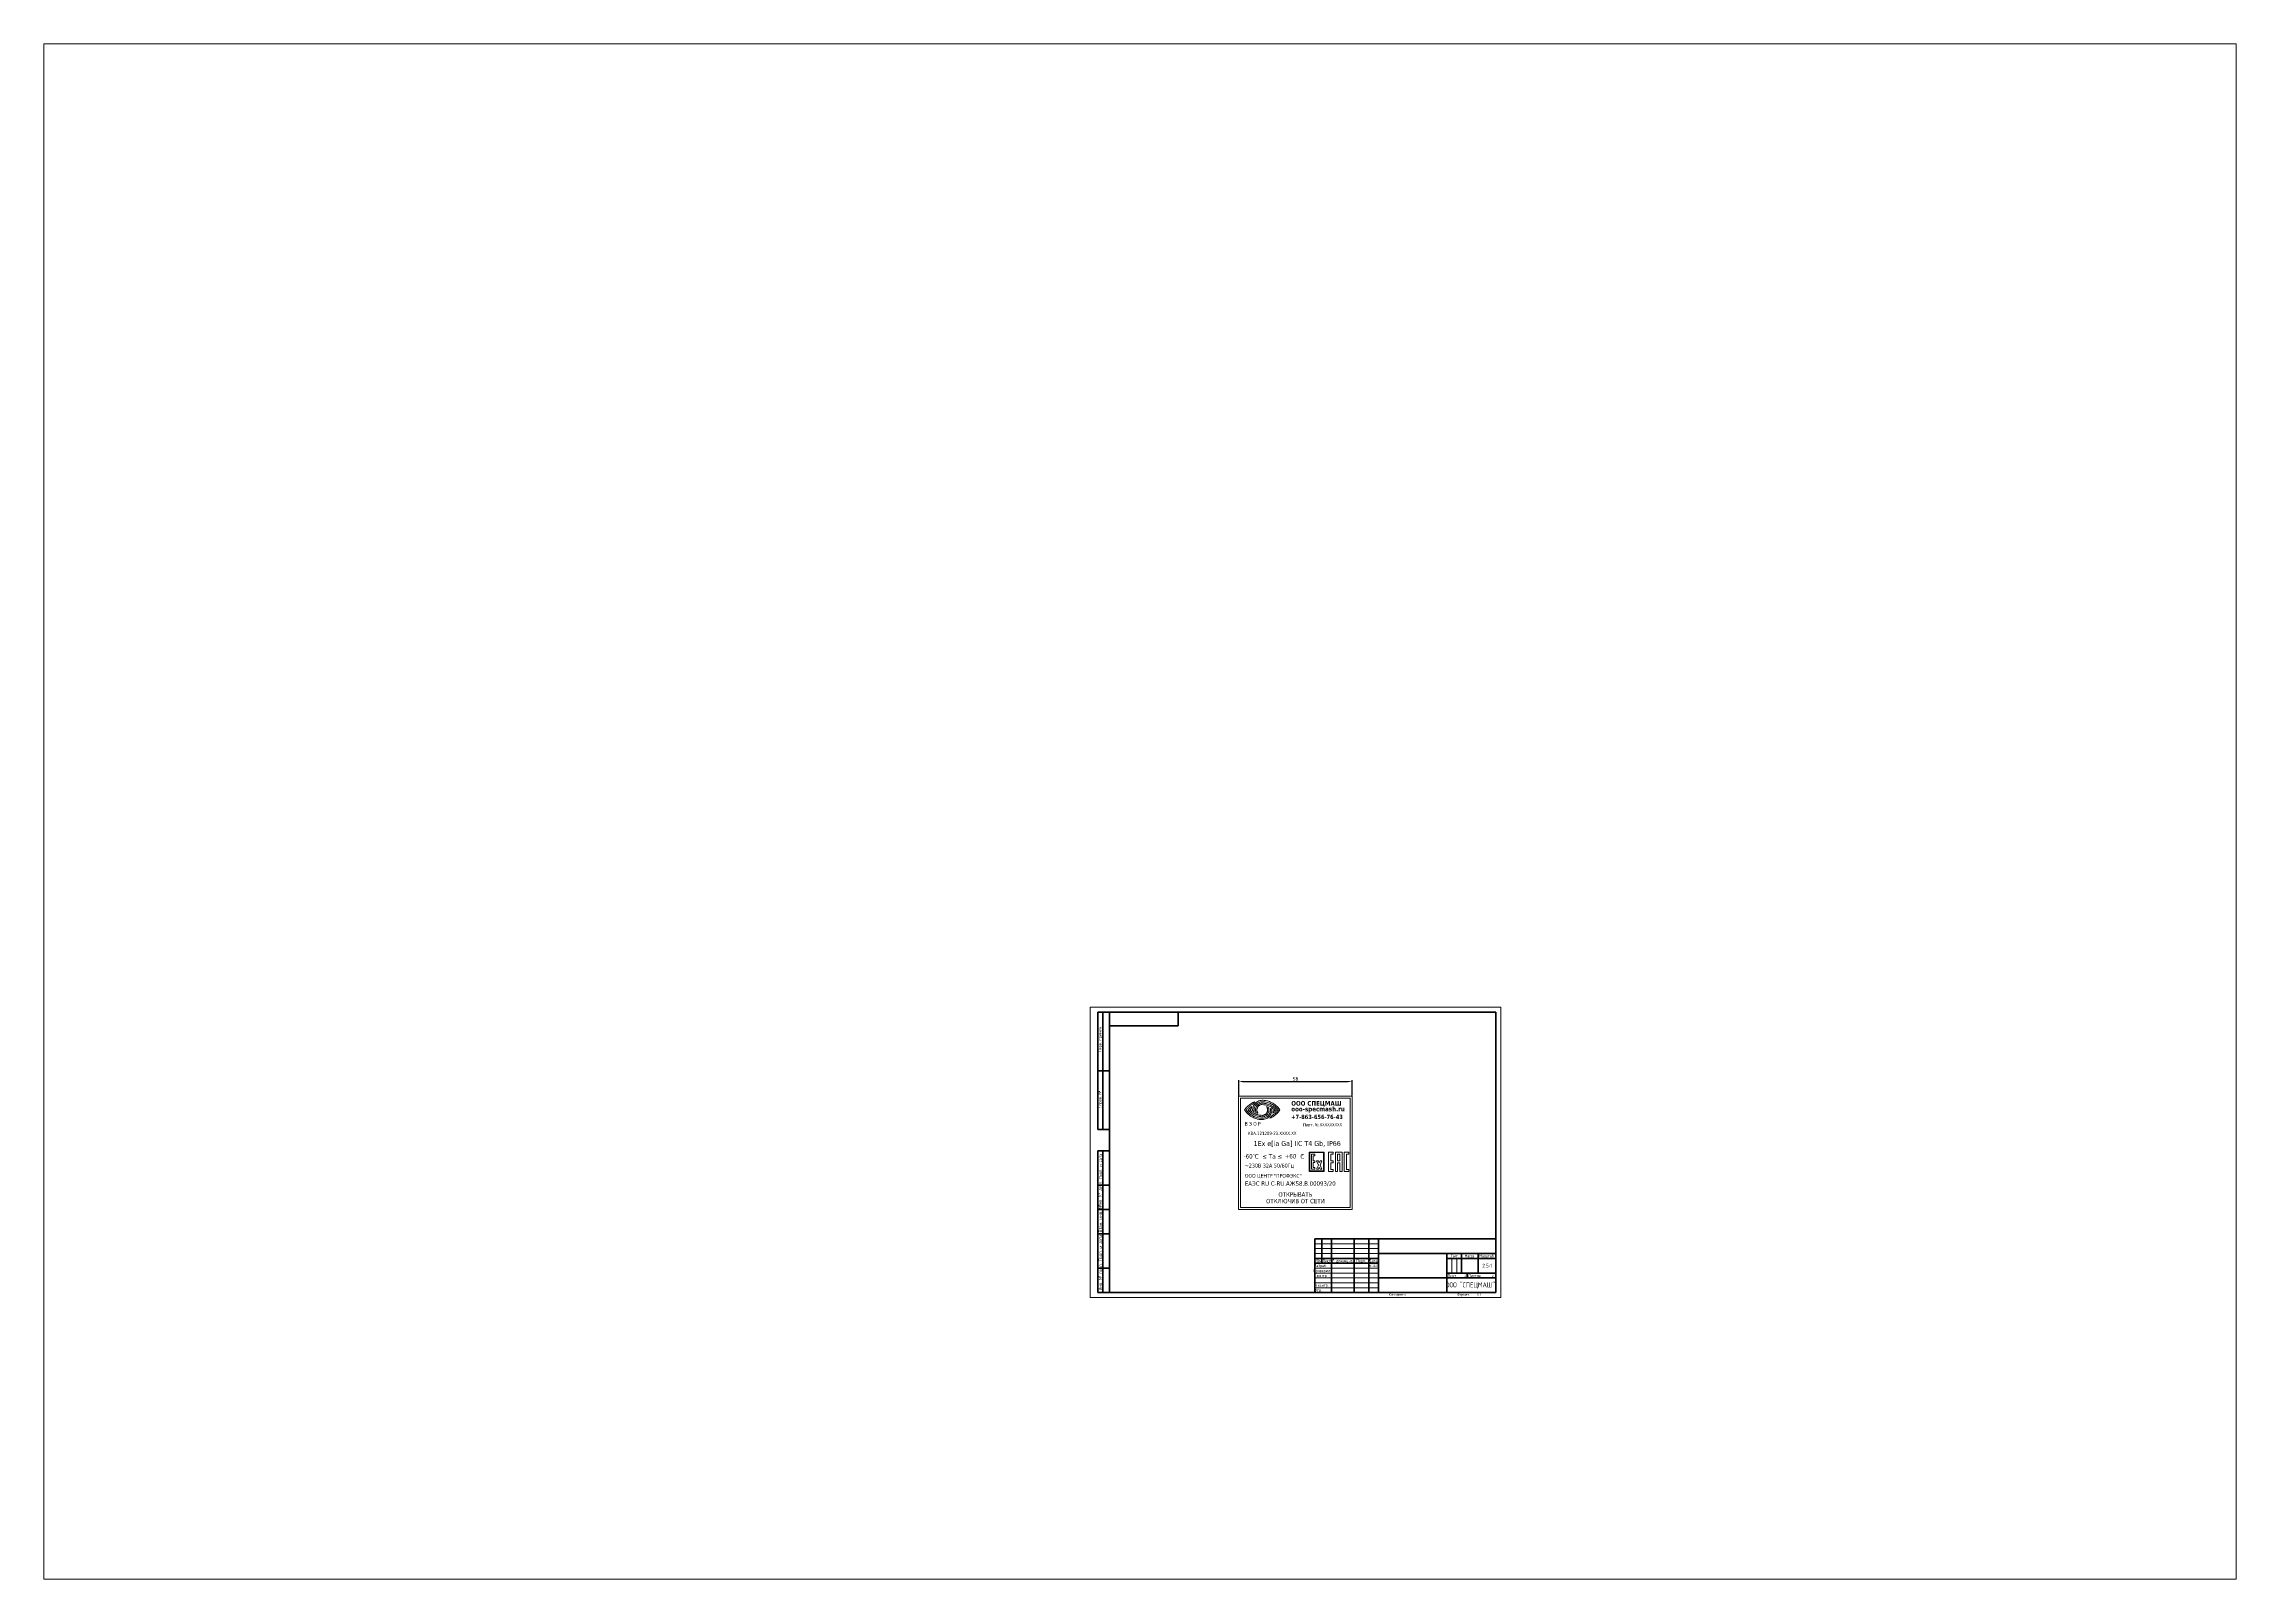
# Paper-space layout 'Лист1' of a CAD drawing. Header units: millimetres. Extents: x 29 to 262, y 20 to 183.
# The model-space entities are those that its viewports show. They can reach past a viewport. Long polylines and large blocks are cut down to what shows.
import ezdxf
from ezdxf.enums import TextEntityAlignment as Align

# ---------------------------------------------------------------- set-up
doc = ezdxf.new("R2010")
doc.units = ezdxf.units.MM
doc.linetypes.add('K5LT_BASIC', pattern=[0])
doc.linetypes.add('K5LT_THIN', pattern=[0])
for name, color, linetype in [('BORDER_TEXT', 7, 'Continuous'), ('TEXT', 4, 'Continuous'), ('TEXT_TRANSLATION_EN', 51, 'Continuous'), ('TITLE_TEXT', 7, 'Continuous')]:
    doc.layers.add(name, color=color, linetype=linetype)
doc.layers.add('Системный слой (1)', color=252, linetype='Continuous', true_color=0x909090)
doc.styles.get("Standard").update_dxf_attribs({"font": 'GOST_A.TTF'})
doc.styles.add('Tahoma', font='tahomabd.ttf', dxfattribs={"height": 3})
doc.dimstyles.get("Standard").update_dxf_attribs({"dimtxt": 4, "dimasz": 4, "dimexe": 1.25, "dimexo": 0.625, "dimtad": 1, "dimtxsty": 'Standard', "dimcen": 2.5, "dimazin": 3, "dimtfac": 1, "dimtmove": 0, "dimatfit": 3})

# ---------------------------------------------------------------- blocks, each defined once
blk = doc.blocks.new('Border_A3')
at = {"color": 7, "linetype": 'K5LT_THIN', "lineweight": 18}
for p, q in [((-20, -5), (-20, 292)), ((-20, 292), (400, 292)), ((400, 292), (400, -5)), ((210, 50), (275, 50)), ((210, 45), (275, 45)), ((210, 40), (275, 40)), ((210, 25), (275, 25)), ((350, 20), (350, 35)), ((355, 20), (355, 35)), ((210, 20), (275, 20)), ((210, 15), (275, 15)), ((210, 10), (275, 10)), ((210, 5), (275, 5)), ((400, -5), (-20, -5))]:
    blk.add_line(p, q, dxfattribs=at)
at = {"color": 7, "linetype": 'K5LT_BASIC', "lineweight": 60}
for p, q in [((-12, 167), (-12, 287)), ((0, 287), (-12, 287)), ((-7, 167), (-7, 287)), ((0, 0), (0, 287)), ((0, 287), (395, 287)), ((70, 273), (0, 273)), ((70, 287), (70, 273)), ((395, 287), (395, 0)), ((0, 227), (-12, 227)), ((0, 167), (-12, 167)), ((-12, 0), (-12, 145)), ((0, 145), (-12, 145)), ((-7, 0), (-7, 145)), ((0, 110), (-12, 110)), ((0, 85), (-12, 85)), ((0, 60), (-12, 60)), ((210, 55), (395, 55)), ((210, 0), (210, 55)), ((217, 30), (217, 55)), ((227, 0), (227, 55)), ((250, 0), (250, 55)), ((265, 0), (265, 55)), ((275, 0), (275, 55)), ((0, 25), (-12, 25)), ((210, 35), (275, 35)), ((210, 30), (275, 30)), ((275, 40), (395, 40)), ((345, 0), (345, 40)), ((345, 35), (360, 35)), ((360, 20), (360, 40)), ((360, 35), (395, 35)), ((377, 20), (377, 40)), ((0, 0), (-12, 0)), ((395, 0), (0, 0)), ((275, 15), (345, 15)), ((345, 20), (395, 20)), ((345, 15), (395, 15)), ((365.6, 15), (365.6, 20))]:
    blk.add_line(p, q, dxfattribs=at)
blk.add_line((345, 40), (275, 40))
at = {"color": 7, "char_height": 3.1, "attachment_point": 1, "rotation": 90, "line_spacing_factor": 1.064516}
for s, insert in [('Перв. примен.', (-11.4, 246.2)), ('Справ. №', (-11.4, 189.1)), ('Подп. и дата', (-10.9, 116.4))]:
    blk.add_mtext(s, dxfattribs=dict(at, insert=insert))
at = {"color": 7, "attachment_point": 1, "rotation": 90}
for s, insert, char_height in [('Инв. № дубл.', (-11.4, 87.4), 3.3), ('Взам. инв. №', (-11.2, 61.6), 3.4), ('Инв. № подл.', (-11.1, 2.4), 3.3)]:
    blk.add_mtext(s, dxfattribs=dict(at, insert=insert, char_height=char_height))
at = {"insert": (-11, 32.2), "char_height": 3.3, "attachment_point": 1, "rotation": 90}
blk.add_mtext_dynamic_manual_height_columns('Подп. и дата', width=23.886, gutter_width=12.5, heights=[0], dxfattribs=at)
at = {"color": 7, "char_height": 2.7, "attachment_point": 1}
for s, insert in [('Копировал', (285.5, -0.6)), ('Формат', (355.5, -0.6)), ('A3', (375.5, -0.6))]:
    blk.add_mtext(s, dxfattribs=dict(at, insert=insert))
at = {"layer": 'BORDER_TEXT', "color": 7}
for s, height, p in [('Проверил ', 3, (218.1, 22.4)), ('Разраб. ', 3, (216.4, 27.6)), ('Изм', 3, (213.5, 32.6)), ('Лист', 3, (222, 32.5)), ('№ документа ', 3, (239.1, 32.6)), ('Подп. ', 3, (258.2, 32.6)), ('Дата ', 3, (270.6, 32.6)), ('Лит. ', 3, (353.7, 37.5)), ('Масса ', 3, (368.9, 37.5)), ('Масштаб ', 3, (386.3, 37.5)), ('Т.контр. ', 3, (216.7, 17.4)), ('Утв. ', 3, (214.6, 2.4)), ('Н.контр. ', 3, (217.7, 7.4)), ('Лист ', 3, (350.9, 17.5)), ('ООО "СПЕЦМАШ" ', 5, (370.5, 7.9)), ('Листов ', 3, (373.9, 17.4))]:
    blk.add_text(s, height=height, dxfattribs=at).set_placement(p, align=Align.MIDDLE_CENTER)
for tag, height, p in [('RUTITLE', 4, (335, 47.5)), ('PROJECT_TITLE_2', 4, (313.5, 26.7)), ('PROJECT_TITLE_3', 4, (313.5, 19.5)), ('COMPANY', 4, (310, 7.5)), ('RUSHEET', 2.5, (363.6, 17.2)), ('RUSHTS', 2.5, (391.7, 17.2))]:
    blk.add_attdef(tag, text='', height=height, dxfattribs=at).set_placement(p, align=Align.MIDDLE_CENTER)
blk.add_attdef('PROJECT_TITLE_1', text='', height=4, dxfattribs=at).set_placement((313.3, 35.2), align=Align.TOP_CENTER)
at = {"layer": 'TEXT', "color": 7, "lineweight": 5}
for tag, p in [('RUDES', (227.5, 27.5)), ('RUCHECK', (227.5, 22.5)), ('RUTCONT', (227.5, 17.5)), ('RUNCONT', (227.5, 7.5)), ('RUPEM', (227.5, 2.5))]:
    blk.add_attdef(tag, text='', height=2.5, dxfattribs=at).set_placement(p, align=Align.MIDDLE_LEFT)
for tag, p in [('RUCHECKDATA', (269.9, 22.3)), ('RUDESDATA', (269.9, 27.3)), ('RUNCONTDATA', (269.9, 7.3)), ('RUTCONTDATA', (269.9, 17.3)), ('RUPEMDATA', (269.9, 2.3))]:
    blk.add_attdef(tag, text='', height=2.3, dxfattribs=at).set_placement(p, align=Align.MIDDLE_CENTER)
at = {"layer": 'TEXT_TRANSLATION_EN', "color": 7}
blk.add_attdef('SCALE', text='', height=4, dxfattribs=at).set_placement((386, 27.5), align=Align.MIDDLE_CENTER)
at = {"layer": 'TITLE_TEXT', "color": 7}
blk.add_attdef('RUTITLE_TOP_001', (68, 280.8), '', height=4, rotation=180, dxfattribs=at)
blk = doc.blocks.new('nameplate')
at = {"layer": 'Системный слой (1)', "color": 7, "linetype": 'K5LT_BASIC', "lineweight": 0}
for p, q in [((-58, 57.5), (-58, -58.5)), ((58, 57.5), (-58, 57.5)), ((-56, 55.5), (56, 55.5)), ((-56, -56.5), (-56, 55.5)), ((-33.9, 53.2), (-33.9, 53.2)), ((-33.9, 51.8), (-33.9, 51.8)), ((-33.9, 50.2), (-33.9, 50.2)), ((-33.9, 48.8), (-33.9, 48.8)), ((56, 55.5), (56, -56.5)), ((58, -58.5), (58, 57.5)), ((-50.3, 43.3), (-50.1, 43.6)), ((-50.1, 43.1), (-50.3, 43.3)), ((-46.5, 43.3), (-46.2, 43.6)), ((-46.2, 43.1), (-46.5, 43.3)), ((-33.9, 37.8), (-33.9, 37.8)), ((-33.9, 36.4), (-33.9, 36.4)), ((-33.9, 34.9), (-33.9, 34.9)), ((-21.5, 43.6), (-21.3, 43.3)), ((-21.3, 43.3), (-21.5, 43.1)), ((-17.7, 43.6), (-17.5, 43.3)), ((-17.5, 43.3), (-17.7, 43.1)), ((14, 0.3), (14, -19.7)), ((29.4, 0.3), (14, 0.3)), ((29.4, -19.7), (29.4, 0.3)), ((34, 0.3), (34, -19.7)), ((38.6, 0.3), (34, 0.3)), ((38.6, -1.9), (38.6, 0.3)), ((47.7, 0.3), (40.9, 0.3)), ((40.9, 0.3), (40.9, -19.7)), ((47.7, -19.7), (47.7, 0.3)), ((50, 0.3), (50, -19.7)), ((54.6, 0.3), (50, 0.3)), ((54.6, -1.9), (54.6, 0.3)), ((14, -19.7), (29.4, -19.7)), ((14.7, -0.3), (14.7, -19)), ((28.7, -0.3), (14.7, -0.3)), ((14.7, -19), (28.7, -19)), ((20, -2), (16.5, -2)), ((16.5, -2), (16.5, -17.3)), ((16.5, -17.3), (20, -17.3)), ((18.2, -3.7), (20, -3.7)), ((18.2, -8.8), (18.2, -3.7)), ((20, -8.8), (18.2, -8.8)), ((18.2, -15.6), (18.2, -10.5)), ((18.2, -10.5), (20, -10.5)), ((20, -15.6), (18.2, -15.6)), ((20, -3.7), (20, -2)), ((20, -10.5), (20, -8.8)), ((20, -17.3), (20, -15.6)), ((23.5, -8.8), (21.7, -8.8)), ((21.7, -8.8), (23.5, -13.1)), ((23.5, -13.1), (21.7, -17.3)), ((21.7, -17.3), (23.5, -17.3)), ((24.3, -10.9), (23.5, -8.8)), ((23.5, -17.3), (24.3, -15.2)), ((25.2, -8.8), (24.3, -10.9)), ((24.3, -15.2), (25.2, -17.3)), ((26.9, -8.8), (25.2, -8.8)), ((25.2, -13.1), (26.9, -8.8)), ((26.9, -17.3), (25.2, -13.1)), ((25.2, -17.3), (26.9, -17.3)), ((28.7, -19), (28.7, -0.3)), ((34, -19.7), (38.6, -19.7)), ((36.3, -1.9), (38.6, -1.9)), ((36.3, -8.6), (36.3, -1.9)), ((38.6, -8.6), (36.3, -8.6)), ((36.3, -17.5), (36.3, -10.8)), ((36.3, -10.8), (38.6, -10.8)), ((38.6, -17.5), (36.3, -17.5)), ((38.6, -10.8), (38.6, -8.6)), ((38.6, -19.7), (38.6, -17.5)), ((40.9, -19.7), (43.2, -19.7)), ((43.2, -1.9), (43.2, -8.6)), ((45.4, -1.9), (43.2, -1.9)), ((43.2, -8.6), (45.4, -8.6)), ((43.2, -19.7), (43.2, -10.8)), ((43.2, -10.8), (45.4, -10.8)), ((45.4, -8.6), (45.4, -1.9)), ((45.4, -10.8), (45.4, -19.7)), ((45.4, -19.7), (47.7, -19.7)), ((50, -19.7), (54.6, -19.7)), ((52.3, -1.9), (54.6, -1.9)), ((52.3, -17.5), (52.3, -1.9)), ((54.6, -17.5), (52.3, -17.5)), ((54.6, -19.7), (54.6, -17.5)), ((-58, -58.5), (58, -58.5)), ((56, -56.5), (-56, -56.5))]:
    blk.add_line(p, q, dxfattribs=at)
blk.add_arc((-33.9, 51.4), 0.4, 89.9775, 90.5389, dxfattribs=at)
for points in [[(-41.5, 51.8), (-42.9, 51.2), (-45.7, 49.8), (-49.2, 47), (-51.1, 44.6), (-52, 43.3)], [(-50.1, 43.6), (-49.5, 44.4), (-48.3, 45.8), (-46.1, 47.7), (-44.4, 48.8), (-43.6, 49.3)], [(-44.7, 46.7), (-45.2, 46.4), (-46.1, 45.7), (-47.3, 44.6), (-48, 43.8), (-48.3, 43.3)], [(-45.2, 44.6), (-45.2, 44.9), (-45.1, 45.3), (-44.9, 46), (-44.8, 46.5), (-44.7, 46.7)], [(-43.6, 49.3), (-43.4, 49.6), (-43, 50.2), (-42.3, 51), (-41.8, 51.5), (-41.5, 51.8)], [(-27, 43.3), (-27, 43.6), (-27, 44.3), (-27.2, 45.1), (-27.4, 45.7), (-27.5, 46)], [(-25.6, 44.9), (-25.6, 44.8), (-25.5, 44.4), (-25.5, 43.9), (-25.4, 43.5), (-25.4, 43.3)], [(-24.1, 43.9), (-24.5, 44.2), (-25.1, 44.6), (-25.6, 44.9)], [(-46.2, 43.6), (-45.9, 44), (-45.5, 44.3), (-45.2, 44.6)], [(-43.7, 43.3), (-43.7, 43.3), (-43.7, 43.2), (-43.7, 43), (-43.7, 42.9), (-43.7, 42.8)], [(-42.2, 41.7), (-42.2, 41.9), (-42.3, 42.2), (-42.3, 42.8), (-42.3, 43.1), (-42.3, 43.3)], [(-40.8, 43.3), (-40.8, 43), (-40.8, 42.4), (-40.6, 41.5), (-40.4, 41), (-40.3, 40.7)], [(-26.3, 34.9), (-24.8, 35.4), (-22.1, 36.8), (-18.6, 39.7), (-16.6, 42.1), (-15.8, 43.3)], [(-24.2, 37.4), (-24.4, 37.1), (-24.8, 36.5), (-25.5, 35.6), (-26, 35.1), (-26.3, 34.9)], [(-17.7, 43.1), (-18.3, 42.3), (-19.5, 40.8), (-21.7, 38.9), (-23.3, 37.9), (-24.2, 37.4)], [(-24, 43.3), (-24, 43.4), (-24, 43.5), (-24.1, 43.7), (-24.1, 43.8), (-24.1, 43.9)], [(-23, 39.9), (-22.6, 40.2), (-21.7, 40.9), (-20.5, 42.1), (-19.8, 42.9), (-19.4, 43.3)], [(-22.6, 42.1), (-22.6, 41.8), (-22.7, 41.3), (-22.8, 40.6), (-23, 40.2), (-23, 39.9)], [(-21.5, 43.1), (-21.9, 42.7), (-22.2, 42.4), (-22.6, 42.1)]]:
    blk.add_open_spline(points, degree=3, dxfattribs=at)
for points, knots in [([(-33.9, 53.2), (-34.7, 53.2), (-36.3, 53), (-38.3, 52.2), (-40.1, 51.1), (-41.6, 49.6), (-42.8, 47.7), (-43.5, 45.6), (-43.7, 44.1), (-43.7, 43.3)], [0, 0, 0, 0, 1.082918, 2.044906, 2.973635, 3.984051, 4.990222, 5.993544, 7, 7, 7, 7]), ([(-42.3, 43.3), (-42.3, 44), (-42.2, 45.3), (-41.6, 46.9), (-40.7, 48.4), (-39.5, 49.7), (-38, 50.8), (-36.4, 51.4), (-35, 51.7), (-34.2, 51.8), (-33.9, 51.8)], [0, 0, 0, 0, 1.167201, 2.206743, 3.209194, 4.324773, 5.479816, 6.611319, 7.426826, 8, 8, 8, 8]), ([(-33.9, 50.2), (-34.3, 50.2), (-35.1, 50.2), (-36.4, 49.8), (-37.6, 49.2), (-38.7, 48.3), (-39.6, 47.3), (-40.3, 46.1), (-40.7, 44.8), (-40.8, 43.9), (-40.8, 43.3)], [0, 0, 0, 0, 0.872067, 1.783533, 2.812281, 3.931684, 4.999307, 5.937269, 6.909952, 8, 8, 8, 8]), ([(-39.4, 43.3), (-39.4, 43.5), (-39.4, 44), (-39.2, 44.8), (-38.9, 45.6), (-38.4, 46.6), (-37.7, 47.4), (-36.9, 48), (-36, 48.5), (-35, 48.8), (-34.3, 48.8), (-33.9, 48.8)], [0, 0, 0, 0, 0.6054, 1.381612, 2.372438, 3.522216, 4.722894, 5.848795, 6.826984, 7.850095, 9, 9, 9, 9]), ([(-15.8, 43.3), (-17, 45.1), (-19.5, 48), (-24, 51), (-28.1, 52.5), (-31.3, 53.1), (-33.2, 53.2), (-33.9, 53.2)], [0, 0, 0, 0, 1.476951, 2.724215, 3.783066, 4.526128, 5, 5, 5, 5]), ([(-33.9, 51.8), (-32, 51.8), (-28.7, 51.3), (-24.3, 49.5), (-20.6, 47), (-18.6, 44.8), (-17.7, 43.6)], [0, 0, 0, 0, 1.113411, 2.091047, 3.007986, 4, 4, 4, 4]), ([(-19.4, 43.3), (-20.3, 44.4), (-22.1, 46.2), (-25.4, 48.3), (-29.3, 49.8), (-32.3, 50.2), (-33.9, 50.2)], [0, 0, 0, 0, 0.987225, 1.901853, 2.881912, 4, 4, 4, 4]), ([(-33.9, 48.8), (-32.7, 48.8), (-30.5, 48.6), (-27.3, 47.7), (-24.3, 46.1), (-22.4, 44.5), (-21.5, 43.6)], [0, 0, 0, 0, 0.968998, 1.874732, 2.863978, 4, 4, 4, 4]), ([(-27.5, 46), (-27.9, 46.2), (-28.6, 46.4), (-29.3, 46.6), (-29.5, 46.7)], [0, 0, 0, 0, 2, 3, 3, 3, 3]), ([(-29.5, 46.7), (-29.3, 46.5), (-29, 46), (-28.7, 45.2), (-28.5, 44.5), (-28.4, 43.9), (-28.4, 43.5), (-28.4, 43.3)], [0, 0, 0, 0, 1.315259, 2.437693, 3.473305, 4.322133, 5, 5, 5, 5]), ([(-52, 43.3), (-50.8, 41.6), (-48.3, 38.7), (-43.9, 35.8), (-39.9, 34.2), (-36.6, 33.6), (-34.7, 33.5), (-33.9, 33.5)], [0, 0, 0, 0, 1.473696, 2.713413, 3.719151, 4.467678, 5, 5, 5, 5]), ([(-33.9, 34.9), (-35.7, 34.9), (-39.1, 35.4), (-43.5, 37.1), (-47.2, 39.7), (-49.2, 41.9), (-50.1, 43.1)], [0, 0, 0, 0, 1.112587, 2.08958, 3.006854, 4, 4, 4, 4]), ([(-48.3, 43.3), (-47.3, 42.1), (-45.2, 40), (-41.6, 37.9), (-38.3, 36.9), (-35.8, 36.5), (-34.4, 36.4), (-33.9, 36.4)], [0, 0, 0, 0, 1.475015, 2.733327, 3.812271, 4.557236, 5, 5, 5, 5]), ([(-33.9, 37.8), (-35.3, 37.8), (-37.9, 38.1), (-41.2, 39.4), (-44, 41), (-45.5, 42.3), (-46.2, 43.1)], [0, 0, 0, 0, 1.174759, 2.196943, 3.087832, 4, 4, 4, 4]), ([(-43.7, 42.8), (-43.4, 42.6), (-42.9, 42.2), (-42.4, 41.8), (-42.2, 41.7)], [0, 0, 0, 0, 2, 3, 3, 3, 3]), ([(-40.3, 40.7), (-40.1, 40.6), (-39.4, 40.3), (-38.7, 40.1), (-38.3, 40)], [0, 0, 0, 0, 1.333333, 4, 4, 4, 4]), ([(-38.3, 40), (-38.4, 40.1), (-38.6, 40.4), (-38.9, 41), (-39.2, 41.6), (-39.4, 42.5), (-39.4, 43), (-39.4, 43.3)], [0, 0, 0, 0, 0.666008, 1.581183, 2.703709, 3.798166, 5, 5, 5, 5]), ([(-28.4, 43.3), (-28.4, 42.9), (-28.4, 42.2), (-28.7, 41.3), (-29.2, 40.4), (-29.8, 39.5), (-30.7, 38.8), (-31.6, 38.3), (-32.5, 38), (-33.2, 37.8), (-33.7, 37.8), (-33.9, 37.8)], [0, 0, 0, 0, 1.149599, 2.172477, 3.150525, 4.276927, 5.478457, 6.629274, 7.62072, 8.396312, 9, 9, 9, 9]), ([(-25.4, 43.3), (-25.4, 42.7), (-25.6, 41.4), (-26.2, 39.7), (-27.1, 38.3), (-28.3, 36.9), (-29.8, 35.9), (-31.4, 35.2), (-32.8, 34.9), (-33.5, 34.9), (-33.9, 34.9)], [0, 0, 0, 0, 1.167039, 2.206431, 3.208685, 4.324096, 5.479033, 6.610596, 7.426375, 8, 8, 8, 8]), ([(-33.9, 36.4), (-33.4, 36.4), (-32.4, 36.5), (-31.1, 37), (-29.9, 37.6), (-28.9, 38.5), (-28, 39.6), (-27.4, 40.9), (-27, 42.1), (-27, 42.9), (-27, 43.3)], [0, 0, 0, 0, 1.091018, 2.064485, 3.003037, 4.070718, 5.190012, 6.218582, 7.129407, 8, 8, 8, 8]), ([(-33.9, 33.5), (-33, 33.5), (-31.5, 33.7), (-29.5, 34.5), (-27.7, 35.6), (-26.2, 37.1), (-25, 39), (-24.2, 41), (-24, 42.6), (-24, 43.3)], [0, 0, 0, 0, 1.082885, 2.044833, 2.973473, 3.98378, 4.989841, 5.993261, 7, 7, 7, 7])]:
    blk.add_open_spline(points, degree=3, knots=knots, dxfattribs=at)
at = {"layer": 'Системный слой (1)', "color": 7, "linetype": 'K5LT_BASIC', "lineweight": 0, "attachment_point": 1}
for s, width, insert, char_height in [('{\\fTahoma|b1|i0|c0|p34;ooo-specmash.ru}', 50.684, (-4.2, 46.7), 4.8), ('{\\fTahoma|b1|i0|c204|p34;ООО СПЕЦМАШ}', 62.16, (-4.2, 52.5), 4.8), ('{\\fTahoma|b0|i0|c204|p34;В З О Р}', 19.746, (-51.8, 31), 3.6), ('{\\fTahoma|b1|i0|c0|p34;+7-863-656-76-43}', 33.478, (-4.2, 38.4), 4.4)]:
    blk.add_mtext_dynamic_manual_height_columns(s, width=width, gutter_width=12.5, heights=[0], dxfattribs=dict(at, insert=insert, char_height=char_height))
at = {"layer": 'Системный слой (1)', "color": 7, "linetype": 'K5LT_BASIC', "lineweight": 0, "insert": (-51.7, -22.1), "char_height": 4.5, "attachment_point": 1, "line_spacing_factor": 1.2, "style": 'Tahoma'}
blk.add_mtext_dynamic_manual_height_columns('\\pt72;{\\H0.84444x;ООО ЦЕНТР "ПРОФЭКС"\\P}ЕАЭС RU C-RU.АЖ58.В.00093/20', width=120.743, gutter_width=15, heights=[0], dxfattribs=at)
at = {"layer": 'Системный слой (1)', "color": 7, "linetype": 'K5LT_BASIC', "lineweight": 0, "style": 'Tahoma'}
for tag, height, p in [('BATCH_NUMBER', 3, (27.8, 28.2)), ('BOX_FULL_NAME', 3.2, (-23.7, 19.4)), ('EXPLOSION_TAG', 5.2, (1.9, 9)), ('JUST_ATTRIB_1', 4.5, (0, -43.2)), ('JUST_ATTRIB_2', 4.5, (0, -49.9))]:
    blk.add_attdef(tag, text='', height=height, dxfattribs=at).set_placement(p, align=Align.MIDDLE_CENTER)
blk.add_attdef('MINUS_TEMPERATURE', text='', height=4.5, dxfattribs=at).set_placement((-43.7, -4.1), align=Align.MIDDLE_RIGHT)
for tag, height, p in [('V_I_F', 4, (-51.8, -13.5)), ('PLUS_TEMPERATURE', 4.5, (-10.8, -4))]:
    blk.add_attdef(tag, text='', height=height, dxfattribs=at).set_placement(p, align=Align.MIDDLE_LEFT)
for tag, p, height in [('JUST_ATTRIB_4', (-42.8, -3.1), 2), ('JUST_ATTRIB_3', (-41.6, -6.6), 4.7), ('JUST_ATTRIB_4', (6.4, -3.1), 2)]:
    blk.add_attdef(tag, p, '', height=height, dxfattribs=at)

msp = doc.modelspace()

# ---------------------------------------------------------------- block references
ref = msp.add_blockref('Border_A3', (0, 0))
ref.add_attrib('RUDESDATA', '08.2023', dxfattribs={"layer": 'TEXT', "color": 7, "lineweight": 5, "height": 2.3}).set_placement((269.875, 27.338), align=Align.MIDDLE_CENTER)
ref.add_attrib('SCALE', '2.5:1', dxfattribs={"layer": 'TEXT_TRANSLATION_EN', "color": 7, "height": 4}).set_placement((386, 27.5), align=Align.MIDDLE_CENTER)
ref.add_attrib('RUSHEET', '2', dxfattribs={"layer": 'BORDER_TEXT', "color": 7, "height": 2.5}).set_placement((363.586, 17.193), align=Align.MIDDLE_CENTER)
ref.add_attrib('RUSHTS', '2', dxfattribs={"layer": 'BORDER_TEXT', "color": 7, "height": 2.5}).set_placement((391.728, 17.231), align=Align.MIDDLE_CENTER)
ref = msp.add_blockref('nameplate', (190, 143.5))
ref.add_attrib('BATCH_NUMBER', 'Парт. № XXXXXXXXX', dxfattribs={"layer": 'Системный слой (1)', "color": 7, "linetype": 'K5LT_BASIC', "lineweight": 0, "height": 3, "style": 'Tahoma'}).set_placement((217.819, 171.745), align=Align.MIDDLE_CENTER)
ref.add_attrib('MINUS_TEMPERATURE', '-60', dxfattribs={"layer": 'Системный слой (1)', "color": 7, "linetype": 'K5LT_BASIC', "lineweight": 0, "height": 4.5, "style": 'Tahoma'}).set_placement((146.291, 139.394), align=Align.MIDDLE_RIGHT)
ref.add_attrib('PLUS_TEMPERATURE', '+60', dxfattribs={"layer": 'Системный слой (1)', "color": 7, "linetype": 'K5LT_BASIC', "lineweight": 0, "height": 4.5, "style": 'Tahoma'}).set_placement((179.18, 139.484), align=Align.MIDDLE_LEFT)
ref.add_attrib('EXPLOSION_TAG', '1Ex e[ia Ga] IIC T4 Gb, IP66', dxfattribs={"layer": 'Системный слой (1)', "color": 7, "linetype": 'K5LT_BASIC', "lineweight": 0, "height": 5.2, "style": 'Tahoma'}).set_placement((191.881, 152.536), align=Align.MIDDLE_CENTER)
ref.add_attrib('BOX_FULL_NAME', 'КВА.121209-23.XXXX.XX', dxfattribs={"layer": 'Системный слой (1)', "color": 7, "linetype": 'K5LT_BASIC', "lineweight": 0, "height": 3.2, "style": 'Tahoma'}).set_placement((166.274, 162.94), align=Align.MIDDLE_CENTER)
ref.add_attrib('V_I_F', '~230В 32А 50/60Гц', dxfattribs={"layer": 'Системный слой (1)', "color": 7, "linetype": 'K5LT_BASIC', "lineweight": 0, "height": 4, "style": 'Tahoma'}).set_placement((138.201, 129.955), align=Align.MIDDLE_LEFT)
ref.add_attrib('JUST_ATTRIB_1', 'ОТКРЫВАТЬ', dxfattribs={"layer": 'Системный слой (1)', "color": 7, "linetype": 'K5LT_BASIC', "lineweight": 0, "height": 4.5, "style": 'Tahoma'}).set_placement((190.048, 100.348), align=Align.MIDDLE_CENTER)
ref.add_attrib('JUST_ATTRIB_2', 'ОТКЛЮЧИВ ОТ СЕТИ', dxfattribs={"layer": 'Системный слой (1)', "color": 7, "linetype": 'K5LT_BASIC', "lineweight": 0, "height": 4.5, "style": 'Tahoma'}).set_placement((190.048, 93.622), align=Align.MIDDLE_CENTER)
ref.add_attrib('JUST_ATTRIB_3', 'C  ≤ Ta ≤          C', (148.38, 136.948), dxfattribs={"layer": 'Системный слой (1)', "color": 7, "linetype": 'K5LT_BASIC', "lineweight": 0, "height": 4.7, "style": 'Tahoma'})
ref.add_attrib('JUST_ATTRIB_4', 'o', (147.247, 140.416), dxfattribs={"layer": 'Системный слой (1)', "color": 7, "linetype": 'K5LT_BASIC', "lineweight": 0, "height": 2, "style": 'Tahoma'})
ref.add_attrib('JUST_ATTRIB_4', 'o', (196.449, 140.416), dxfattribs={"layer": 'Системный слой (1)', "color": 7, "linetype": 'K5LT_BASIC', "lineweight": 0, "height": 2, "style": 'Tahoma'})

# ---------------------------------------------------------------- dimensions: what is measured, and where the dimension line sits
at = {"color": 7}
msp.add_linear_dim(base=(132.048, 216), p1=(132.048, 201), p2=(248.048, 201), text='58', dimstyle='Standard', dxfattribs=at).render()

psp = doc.layouts.new('Лист1')

# ---------------------------------------------------------------- viewports
at = {"layer": '0'}
psp.add_viewport(center=(145.34, 101.81), size=(232.55, 162.8987), view_center_point=(31.097, 492.094), view_height=1570.44949, dxfattribs=at)

doc.saveas('drawing.dxf')
